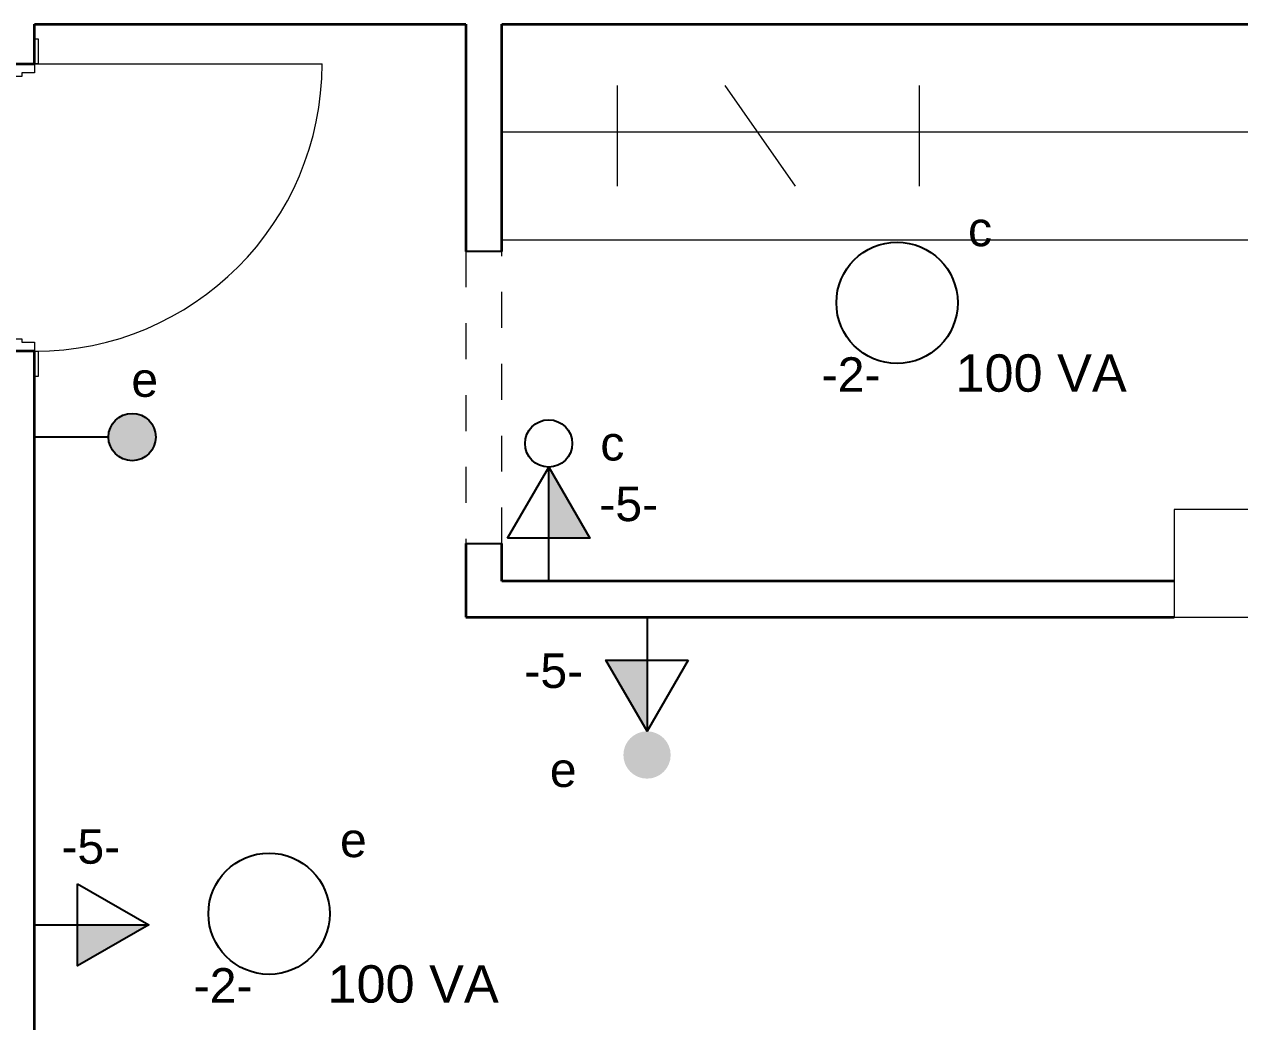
# Model space of a CAD drawing. Header units: metres. Extents: x -182 to 99, y 70 to 113.
# Drawn here: x 72.217 to 75.599, y 84.607 to 87.383 of the extents above; entities that cross this region are included whole.
import ezdxf

# ---------------------------------------------------------------- set-up
doc = ezdxf.new("R2010")
doc.units = ezdxf.units.M
doc.header["$LTSCALE"] = 0.01
doc.linetypes.add('Basculante', pattern=[0.003969, 0.002381, -0.001587])
for name, color, linetype, lineweight in [('A-DETL', 5, 'Continuous', 9), ('A-DETL-GENF', 3, 'Basculante', 9), ('A-DOOR', 1, 'Continuous', 9), ('A-DOOR-FRAM', 1, 'Continuous', 13), ('A-WALL', 2, 'Continuous', 9), ('S-COLS', 6, 'Continuous', 9)]:
    doc.layers.add(name, color=color, linetype=linetype, lineweight=lineweight)
doc.layers.add('Elétrica', color=7, linetype='Continuous')
doc.styles.add('Arial', font='arial.ttf', dxfattribs={"height": 0.29506})

# ---------------------------------------------------------------- blocks, each defined once
blk = doc.blocks.new('Pilar rectangular hormigón - 300 x 700 mm-553680-Nivel 9')
at = {"layer": 'S-COLS'}
for p, q in [((0.15, 0.35), (-0.15, 0.35)), ((-0.15, 0.35), (-0.15, -0.35)), ((0.15, -0.35), (0.15, 0.35)), ((-0.15, -0.35), (0.15, -0.35))]:
    blk.add_line(p, q, dxfattribs=at)
blk = doc.blocks.new('M_Puerta-Hueco - 0813 x 2134mm-226122-Nivel 9')
at = {"layer": 'A-DETL-GENF'}
for p, q in [((0.3983, 0.05), (-0.4147, 0.05)), ((-0.4147, -0.05), (0.3983, -0.05))]:
    blk.add_line(p, q, dxfattribs=at)
at = {"layer": 'A-DETL-GENF', "linetype": 'Continuous', "lineweight": 25}
for p, q in [((-0.4147, 0.05), (-0.4147, -0.05)), ((0.3983, -0.05), (0.3983, 0.05))]:
    blk.add_line(p, q, dxfattribs=at)
blk = doc.blocks.new('Puerta de 1 hoja - 80 x 210 cm-196792-Nivel 9')
at = {"layer": 'A-DOOR', "lineweight": 13}
blk.add_line((0.6669, -0.05), (0.6669, -0.85), dxfattribs=at)
blk.add_arc((0.6669, -0.05), 0.8, 180, 270, dxfattribs=at)
at = {"layer": 'A-DOOR-FRAM'}
for p, q in [((-0.2081, 0.06), (-0.1331, 0.06)), ((-0.2081, 0.05), (-0.2081, 0.06)), ((-0.1331, 0.06), (-0.1331, 0.05)), ((-0.1331, 0.05), (-0.0981, 0.05)), ((-0.0981, 0.05), (-0.0981, -0.015)), ((0.6319, -0.015), (0.6319, 0.05)), ((0.6319, 0.05), (0.6669, 0.05)), ((0.6669, 0.05), (0.6669, 0.06)), ((0.6669, 0.06), (0.7419, 0.06)), ((0.7419, 0.06), (0.7419, 0.05)), ((-0.1081, -0.015), (-0.1081, -0.05)), ((-0.0981, -0.015), (-0.1081, -0.015)), ((0.6419, -0.015), (0.6319, -0.015)), ((0.6419, -0.05), (0.6419, -0.015)), ((-0.2031, -0.06), (-0.2031, -0.05)), ((-0.1331, -0.06), (-0.2031, -0.06)), ((-0.1331, -0.05), (-0.1331, -0.06)), ((-0.1081, -0.05), (-0.1331, -0.05)), ((0.6669, -0.05), (0.6419, -0.05)), ((0.6669, -0.06), (0.6669, -0.05)), ((0.7369, -0.06), (0.6669, -0.06)), ((0.7369, -0.05), (0.7369, -0.06))]:
    blk.add_line(p, q, dxfattribs=at)

msp = doc.modelspace()

# ---------------------------------------------------------------- hatches: boundary and pattern name
at = {"layer": 'Elétrica', "ltscale": 0.5, "true_color": 0xffffff}
h = msp.add_hatch(color=7, dxfattribs=at)
h.dxf.hatch_style = 1
h.paths.add_polyline_path([(72.4514, 86.2341, 1), (72.583, 86.2341, 1)])
for points in [[(73.6763, 86.1503), (73.6763, 85.9525), (73.7905, 85.9525)], [(73.95, 85.4151), (73.95, 85.6128), (73.8358, 85.6128)], [(72.5633, 84.8763), (72.3656, 84.8763), (72.3656, 84.7622)]]:
    msp.add_hatch(color=7, dxfattribs=at).paths.add_polyline_path(points)
h = msp.add_hatch(color=7, dxfattribs=at)
h.dxf.hatch_style = 1
h.paths.add_polyline_path([(73.8842, 85.3492, 1), (74.0158, 85.3492, 1)])

# ---------------------------------------------------------------- linework, layer by layer
at = {"layer": 'A-DETL'}
for p, q in [((73.8666, 87.212), (73.8666, 86.932)), ((74.1666, 87.212), (74.3626, 86.932)), ((74.7071, 87.212), (74.7071, 86.932)), ((75.7457, 87.0827), (73.5457, 87.0827)), ((73.5457, 86.7827), (75.7357, 86.7827))]:
    msp.add_line(p, q, dxfattribs=at)
at = {"layer": 'A-WALL', "color": 7, "lineweight": 35}
for p, q in [((72.2457, 87.3827), (73.4457, 87.3827)), ((72.2457, 87.2727), (72.2457, 87.3827)), ((73.4457, 87.3827), (73.4457, 86.7507)), ((73.5457, 87.3827), (75.7457, 87.3827)), ((73.5457, 86.7507), (73.5457, 87.3827)), ((72.1457, 87.2727), (72.2457, 87.2727)), ((72.2457, 86.4727), (72.1457, 86.4727)), ((72.2457, 82.4325), (72.2457, 86.4727)), ((73.4457, 85.9377), (73.4457, 85.7327)), ((73.5457, 85.8327), (73.5457, 85.9377)), ((75.4171, 85.8327), (73.5457, 85.8327)), ((73.4457, 85.7327), (75.4171, 85.7327))]:
    msp.add_line(p, q, dxfattribs=at)
at = {"layer": 'Elétrica', "color": 7, "ltscale": 0.5, "true_color": 0xffffff}
for p, q in [((72.4514, 86.2341), (72.2457, 86.2341)), ((73.6763, 85.9525), (73.6763, 86.1503)), ((73.6763, 85.8327), (73.6763, 85.9525))]:
    msp.add_line(p, q, dxfattribs=at)
for points in [[(73.5621, 85.9525), (73.6763, 86.1503), (73.7905, 85.9525)], [(74.0642, 85.6128), (73.95, 85.4151), (73.8358, 85.6128)], [(72.3656, 84.9905), (72.5633, 84.8763), (72.3656, 84.7622)]]:
    msp.add_lwpolyline(points, close=True, dxfattribs=at)
for points in [[(73.95, 85.7327), (73.95, 85.6128), (73.95, 85.4151)], [(72.2457, 84.8763), (72.3656, 84.8763), (72.5633, 84.8763)]]:
    msp.add_lwpolyline(points, dxfattribs=at)
for centre, radius in [((74.6457, 86.6077), 0.1688), ((72.5172, 86.2341), 0.0658), ((73.6763, 86.2161), 0.0658), ((72.8982, 84.9076), 0.1688)]:
    msp.add_circle(centre, radius, dxfattribs=at)

# ---------------------------------------------------------------- block references
at = {"layer": 'A-DOOR'}
for name, p, rotation in [('Puerta de 1 hoja - 80 x 210 cm-196792-Nivel 9', (72.1957, 86.6058), 89.99999999999999), ('M_Puerta-Hueco - 0813 x 2134mm-226122-Nivel 9', (73.4957, 86.336), 269.9999999999999)]:
    msp.add_blockref(name, p, dxfattribs=dict(at, rotation=rotation))
at = {"layer": 'S-COLS', "rotation": 89.99999999999945}
msp.add_blockref('Pilar rectangular hormigón - 300 x 700 mm-553680-Nivel 9', (75.7671, 85.8827), dxfattribs=at)

# ---------------------------------------------------------------- texts
at = {"layer": 'Elétrica', "color": 7, "ltscale": 0.5, "true_color": 0xffffff, "style": 'Arial'}
for s, height, p in [('c', 0.0959, (74.8431, 86.7651)), ('-2-', 0.09589, (74.436, 86.3601)), ('e', 0.0959, (72.515, 86.346)), ('c', 0.0959, (73.82, 86.1687)), ('-5-', 0.09589, (73.8171, 86)), ('-5-', 0.09589, (73.6086, 85.5358)), ('e', 0.0959, (73.6796, 85.2603)), ('-5-', 0.09589, (72.3203, 85.0467)), ('e', 0.0959, (73.0956, 85.065)), ('-2-', 0.09589, (72.6885, 84.6601))]:
    msp.add_text(s, height=height, dxfattribs=at).set_placement(p)
at = {"layer": 'Elétrica', "color": 7, "ltscale": 0.5, "true_color": 0xffffff, "char_height": 0.104025, "width": 0.595396, "attachment_point": 8, "style": 'Arial'}
for insert in [(75.0466, 86.3587), (73.2991, 84.6586)]:
    msp.add_mtext('{\\H0.0275x;\\P\\P}100 VA', dxfattribs=dict(at, insert=insert))

doc.saveas('drawing.dxf')
